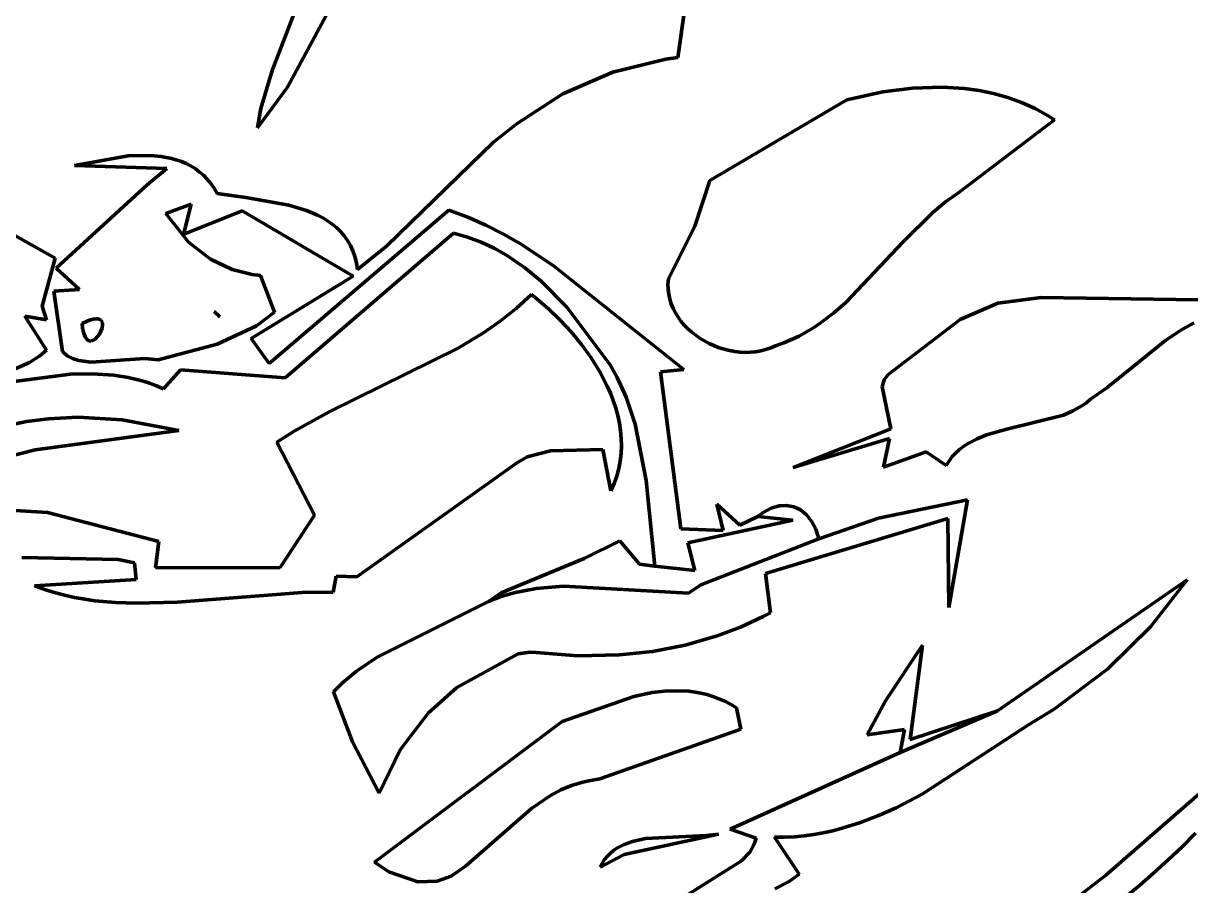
# Model space of a CAD drawing. Header units: millimetres. Extents: x 0 to 8.5, y 0 to 13.2.
# Drawn here: x 6.338 to 7.43, y 6.959 to 7.766 of the extents above; entities that cross this region are included whole.
import ezdxf

# ---------------------------------------------------------------- set-up
doc = ezdxf.new("R2010")
doc.units = ezdxf.units.MM
for name, color, linetype, lineweight in [('color#060606ff', 7, 'CONTINUOUS', 100), ('color#5c5c5cff', 7, 'CONTINUOUS', 100), ('color#aeaeaeff', 7, 'CONTINUOUS', 100), ('color#ffffffff', 7, 'CONTINUOUS', 100)]:
    doc.layers.add(name, color=color, linetype=linetype, lineweight=lineweight)

msp = doc.modelspace()

# ---------------------------------------------------------------- linework, layer by layer
at = {"layer": 'color#060606ff'}
for p, q in [((6.5709, 7.7221), (6.6127, 7.831)), ((6.6217, 7.7738), (6.5853, 7.7066)), ((6.9505, 7.7344), (6.9573, 7.7829)), ((6.8896, 7.7208), (6.9392, 7.7329)), ((6.9392, 7.7329), (6.9505, 7.7344)), ((6.5605, 7.6868), (6.5709, 7.7221)), ((6.8429, 7.7005), (6.8896, 7.7208)), ((6.5853, 7.7066), (6.5573, 7.6685)), ((6.8001, 7.6725), (6.8429, 7.7005)), ((7.1421, 7.7023), (7.1086, 7.6947)), ((7.1698, 7.7058), (7.1421, 7.7023)), ((7.1977, 7.7066), (7.1698, 7.7058)), ((7.2185, 7.7053), (7.1977, 7.7066)), ((7.2322, 7.7034), (7.2185, 7.7053)), ((7.2458, 7.7007), (7.2322, 7.7034)), ((7.259, 7.697), (7.2458, 7.7007)), ((7.272, 7.6923), (7.259, 7.697)), ((6.5573, 7.6685), (6.5605, 7.6868)), ((7.1086, 7.6947), (6.9803, 7.6193)), ((7.2846, 7.6867), (7.272, 7.6923)), ((7.2967, 7.6799), (7.2846, 7.6867)), ((7.2133, 7.6082), (7.3026, 7.6762)), ((7.3026, 7.6762), (7.2967, 7.6799)), ((6.778, 7.6552), (6.8001, 7.6725)), ((6.6781, 7.5578), (6.778, 7.6552)), ((6.3861, 7.6335), (6.4364, 7.6423)), ((6.4364, 7.6423), (6.4571, 7.6428)), ((6.4571, 7.6428), (6.4671, 7.6419)), ((6.4726, 7.6307), (6.3861, 7.6335)), ((6.4671, 7.6419), (6.4768, 7.64)), ((6.4768, 7.64), (6.4861, 7.6371)), ((6.4861, 7.6371), (6.4905, 7.6352)), ((6.4905, 7.6352), (6.4948, 7.6329)), ((6.4948, 7.6329), (6.499, 7.6304)), ((6.4541, 7.6152), (6.4726, 7.6307)), ((6.499, 7.6304), (6.5029, 7.6275)), ((6.5029, 7.6275), (6.5067, 7.6242)), ((6.5067, 7.6242), (6.5103, 7.6206)), ((6.5103, 7.6206), (6.5136, 7.6165)), ((6.369, 7.5374), (6.4541, 7.6152)), ((6.5136, 7.6165), (6.5168, 7.612)), ((6.5168, 7.612), (6.5197, 7.6071)), ((6.9803, 7.6193), (6.9663, 7.5765)), ((6.5197, 7.6071), (6.5464, 7.6034)), ((6.5464, 7.6034), (6.5867, 7.5963)), ((7.1888, 7.5893), (7.2007, 7.5992)), ((7.2007, 7.5992), (7.2133, 7.6082)), ((6.4952, 7.5971), (6.4717, 7.5885)), ((6.4717, 7.5885), (6.4929, 7.5616)), ((6.488, 7.5689), (6.4952, 7.5971)), ((6.543, 7.5909), (6.4894, 7.5695)), ((6.6467, 7.5297), (6.543, 7.5909)), ((6.7364, 7.5914), (6.5683, 7.4481)), ((6.5867, 7.5963), (6.6032, 7.5913)), ((6.6032, 7.5913), (6.6134, 7.5869)), ((6.7539, 7.5849), (6.7364, 7.5914)), ((7.1611, 7.5619), (7.1888, 7.5893)), ((6.6134, 7.5869), (6.6183, 7.5844)), ((6.6183, 7.5844), (6.6229, 7.5816)), ((6.6229, 7.5816), (6.6272, 7.5786)), ((6.6272, 7.5786), (6.6313, 7.5752)), ((6.7709, 7.5775), (6.7539, 7.5849)), ((6.7873, 7.5691), (6.7709, 7.5775)), ((6.3255, 7.5706), (6.368, 7.5467)), ((6.4894, 7.5695), (6.488, 7.5689)), ((6.5833, 7.4347), (6.7406, 7.57)), ((6.6313, 7.5752), (6.635, 7.5716)), ((6.635, 7.5716), (6.6384, 7.5676)), ((6.6384, 7.5676), (6.6415, 7.5633)), ((6.7406, 7.57), (6.7538, 7.5663)), ((6.7538, 7.5663), (6.7664, 7.5616)), ((6.8032, 7.56), (6.7873, 7.5691)), ((6.9663, 7.5765), (6.9416, 7.5272)), ((6.4929, 7.5616), (6.5135, 7.5456)), ((6.6415, 7.5633), (6.6442, 7.5586)), ((6.6442, 7.5586), (6.6465, 7.5536)), ((6.6507, 7.536), (6.6781, 7.5578)), ((6.7664, 7.5616), (6.7786, 7.5559)), ((6.7786, 7.5559), (6.7902, 7.5493)), ((6.8339, 7.5398), (6.8032, 7.56)), ((7.1076, 7.5053), (7.1611, 7.5619)), ((6.368, 7.5467), (6.3559, 7.5016)), ((6.5135, 7.5456), (6.5336, 7.536)), ((6.6465, 7.5536), (6.6484, 7.5481)), ((6.6484, 7.5481), (6.6498, 7.5422)), ((6.7902, 7.5493), (6.8069, 7.5379)), ((6.391, 7.5174), (6.369, 7.5374)), ((6.5336, 7.536), (6.5522, 7.5313)), ((6.6498, 7.5422), (6.6507, 7.536)), ((6.8069, 7.5379), (6.8225, 7.525)), ((6.9561, 7.4424), (6.8339, 7.5398)), ((6.5513, 7.4715), (6.6467, 7.5297)), ((6.5522, 7.5313), (6.5601, 7.5304)), ((6.5601, 7.5304), (6.5731, 7.4962)), ((6.8225, 7.525), (6.8465, 7.5008)), ((6.9416, 7.5272), (6.9412, 7.5223)), ((6.9412, 7.5223), (6.9414, 7.5176)), ((6.3669, 7.5159), (6.391, 7.5174)), ((6.3748, 7.4592), (6.3669, 7.5159)), ((6.8136, 7.5126), (6.8065, 7.506)), ((6.819, 7.5083), (6.8136, 7.5126)), ((6.9414, 7.5176), (6.9419, 7.5129)), ((6.9419, 7.5129), (6.9429, 7.5084)), ((6.3559, 7.5016), (6.3601, 7.4888)), ((6.8065, 7.506), (6.7993, 7.4996)), ((6.8299, 7.4989), (6.819, 7.5083)), ((6.8465, 7.5008), (6.8873, 7.4469)), ((6.9429, 7.5084), (6.9443, 7.5039)), ((6.9443, 7.5039), (6.9461, 7.4996)), ((7.096, 7.4952), (7.1076, 7.5053)), ((7.2496, 7.5045), (7.2144, 7.4892)), ((7.2904, 7.5099), (7.2496, 7.5045)), ((7.4875, 7.5069), (7.2904, 7.5099)), ((6.3601, 7.4888), (6.3397, 7.4923)), ((6.3397, 7.4923), (6.3599, 7.4606)), ((6.4037, 7.4896), (6.4008, 7.4888)), ((6.4062, 7.4899), (6.4037, 7.4896)), ((6.4082, 7.4898), (6.4062, 7.4899)), ((6.4098, 7.4893), (6.4082, 7.4898)), ((6.411, 7.4885), (6.4098, 7.4893)), ((6.5167, 7.4967), (6.5221, 7.4916)), ((6.5221, 7.4916), (6.5167, 7.4967)), ((6.5731, 7.4962), (6.5563, 7.4834)), ((6.7993, 7.4996), (6.7843, 7.4878)), ((6.8405, 7.4886), (6.8299, 7.4989)), ((6.9461, 7.4996), (6.9482, 7.4955)), ((6.9482, 7.4955), (6.9507, 7.4915)), ((6.9507, 7.4915), (6.9534, 7.4877)), ((7.0837, 7.4859), (7.096, 7.4952)), ((6.3973, 7.4874), (6.3934, 7.4855)), ((6.3934, 7.4855), (6.3938, 7.4811)), ((6.3938, 7.4811), (6.3945, 7.4775)), ((6.4008, 7.4888), (6.3973, 7.4874)), ((6.4096, 7.4756), (6.412, 7.481)), ((6.4118, 7.4874), (6.411, 7.4885)), ((6.4123, 7.486), (6.4118, 7.4874)), ((6.412, 7.481), (6.4124, 7.4844)), ((6.4124, 7.4844), (6.4123, 7.486)), ((6.5563, 7.4834), (6.5197, 7.4663)), ((6.7843, 7.4878), (6.7688, 7.4769)), ((6.8508, 7.4776), (6.8405, 7.4886)), ((6.9534, 7.4877), (6.9565, 7.484)), ((6.9565, 7.484), (6.9599, 7.4806)), ((6.9599, 7.4806), (6.9635, 7.4773)), ((7.0707, 7.4776), (7.0773, 7.4816)), ((7.0773, 7.4816), (7.0837, 7.4859)), ((7.2144, 7.4892), (7.1468, 7.4375)), ((7.4068, 7.47), (7.4224, 7.4803)), ((7.4224, 7.4803), (7.4332, 7.486)), ((6.3945, 7.4775), (6.3954, 7.4746)), ((6.3954, 7.4746), (6.3965, 7.4724)), ((6.3965, 7.4724), (6.3976, 7.4708)), ((6.3976, 7.4708), (6.3989, 7.4697)), ((6.3989, 7.4697), (6.4003, 7.4692)), ((6.4003, 7.4692), (6.4017, 7.4691)), ((6.4017, 7.4691), (6.4031, 7.4695)), ((6.4031, 7.4695), (6.4045, 7.4702)), ((6.4045, 7.4702), (6.4059, 7.4712)), ((6.4059, 7.4712), (6.4096, 7.4756)), ((6.5683, 7.4481), (6.5513, 7.4715)), ((6.7688, 7.4769), (6.7445, 7.462)), ((6.8604, 7.4658), (6.8508, 7.4776)), ((6.9635, 7.4773), (6.9713, 7.4715)), ((6.9713, 7.4715), (6.9799, 7.4667)), ((7.0495, 7.4674), (7.0568, 7.4704)), ((7.0568, 7.4704), (7.0639, 7.4738)), ((7.0639, 7.4738), (7.0707, 7.4776)), ((7.3518, 7.4252), (7.4068, 7.47)), ((6.3599, 7.4606), (6.3539, 7.4553)), ((6.3793, 7.4554), (6.3748, 7.4592)), ((6.5197, 7.4663), (6.4644, 7.4515)), ((6.7445, 7.462), (6.625, 7.403)), ((6.8694, 7.4533), (6.8604, 7.4658)), ((6.9799, 7.4667), (6.9891, 7.4628)), ((6.9891, 7.4628), (6.9987, 7.4601)), ((6.9987, 7.4601), (7.0036, 7.4593)), ((7.0036, 7.4593), (7.0085, 7.4587)), ((7.0085, 7.4587), (7.0134, 7.4585)), ((7.0134, 7.4585), (7.0183, 7.4586)), ((7.0183, 7.4586), (7.0232, 7.459)), ((7.0232, 7.459), (7.028, 7.4599)), ((7.028, 7.4599), (7.0327, 7.4611)), ((7.0327, 7.4611), (7.0374, 7.4627)), ((7.0374, 7.4627), (7.0419, 7.4647)), ((7.0419, 7.4647), (7.0495, 7.4674)), ((6.3441, 7.4489), (6.3301, 7.4427)), ((6.3539, 7.4553), (6.3441, 7.4489)), ((6.3844, 7.4527), (6.3793, 7.4554)), ((6.3898, 7.4508), (6.3844, 7.4527)), ((6.4019, 7.4493), (6.3898, 7.4508)), ((6.4521, 7.4529), (6.4019, 7.4493)), ((6.4644, 7.4515), (6.4521, 7.4529)), ((6.8774, 7.4404), (6.8694, 7.4533)), ((6.8873, 7.4469), (6.8938, 7.4349)), ((6.2738, 7.4239), (6.3823, 7.4382)), ((6.3823, 7.4382), (6.4027, 7.4385)), ((6.4027, 7.4385), (6.4229, 7.4371)), ((6.4229, 7.4371), (6.4363, 7.4349)), ((6.4363, 7.4349), (6.4496, 7.4317)), ((6.4694, 7.4245), (6.4854, 7.4422)), ((6.4854, 7.4422), (6.5833, 7.4347)), ((6.8844, 7.427), (6.8774, 7.4404)), ((6.8938, 7.4349), (6.902, 7.4165)), ((6.9342, 7.4403), (6.9561, 7.4424)), ((6.9531, 7.2935), (6.9342, 7.4403)), ((7.1468, 7.4375), (7.1435, 7.4328)), ((6.4496, 7.4317), (6.4562, 7.4296)), ((6.4562, 7.4296), (6.4628, 7.4273)), ((6.4628, 7.4273), (6.4694, 7.4245)), ((6.8874, 7.4202), (6.8844, 7.427)), ((7.1435, 7.4328), (7.1414, 7.4262)), ((7.1414, 7.4262), (7.1498, 7.387)), ((7.3364, 7.4146), (7.3518, 7.4252)), ((6.8901, 7.4133), (6.8874, 7.4202)), ((6.8924, 7.4063), (6.8901, 7.4133)), ((6.902, 7.4165), (6.9104, 7.3912)), ((7.3325, 7.4114), (7.3364, 7.4146)), ((6.625, 7.403), (6.5916, 7.3846)), ((6.8943, 7.3993), (6.8924, 7.4063)), ((7.311, 7.3998), (7.32, 7.4037)), ((7.32, 7.4037), (7.3284, 7.4086)), ((7.3284, 7.4086), (7.3325, 7.4114)), ((6.3413, 7.3937), (6.3211, 7.3893)), ((6.3617, 7.3964), (6.3413, 7.3937)), ((6.3893, 7.3977), (6.3617, 7.3964)), ((6.4306, 7.3953), (6.3893, 7.3977)), ((6.4839, 7.3854), (6.4306, 7.3953)), ((6.8959, 7.3922), (6.8943, 7.3993)), ((6.8969, 7.3851), (6.8959, 7.3922)), ((6.9104, 7.3912), (6.9209, 7.3386)), ((7.258, 7.3866), (7.311, 7.3998)), ((6.3493, 7.3674), (6.4839, 7.3854)), ((6.5916, 7.3846), (6.5755, 7.3745)), ((6.8976, 7.378), (6.8969, 7.3851)), ((7.1498, 7.387), (7.0582, 7.3508)), ((7.2303, 7.3777), (7.2392, 7.3812)), ((7.2392, 7.3812), (7.258, 7.3866)), ((6.5755, 7.3745), (6.6105, 7.3061)), ((6.8974, 7.3638), (6.8978, 7.3709)), ((6.8978, 7.3709), (6.8976, 7.378)), ((7.0582, 7.3508), (7.1483, 7.378)), ((7.1483, 7.378), (7.1428, 7.351)), ((7.214, 7.3677), (7.2179, 7.3706)), ((7.2179, 7.3706), (7.2219, 7.3732)), ((7.2219, 7.3732), (7.2303, 7.3777)), ((6.3083, 7.3569), (6.3493, 7.3674)), ((6.7997, 7.3548), (6.8096, 7.3607)), ((6.8096, 7.3607), (6.8313, 7.3662)), ((6.8313, 7.3662), (6.8802, 7.3675)), ((6.8802, 7.3675), (6.8877, 7.3288)), ((6.8966, 7.3567), (6.8974, 7.3638)), ((7.1428, 7.351), (7.1828, 7.3655)), ((7.1828, 7.3655), (7.2014, 7.3525)), ((7.2014, 7.3525), (7.2069, 7.361)), ((7.2069, 7.361), (7.2104, 7.3645)), ((7.2104, 7.3645), (7.214, 7.3677)), ((6.6502, 7.2483), (6.7997, 7.3548)), ((6.8933, 7.3427), (6.8952, 7.3497)), ((6.8952, 7.3497), (6.8966, 7.3567)), ((6.8908, 7.3357), (6.8933, 7.3427)), ((6.9209, 7.3386), (6.9288, 7.2583)), ((6.8877, 7.3288), (6.8908, 7.3357)), ((7.0085, 7.2969), (6.987, 7.3165)), ((6.987, 7.3165), (6.9928, 7.2917)), ((7.0451, 7.3149), (7.0377, 7.3127)), ((7.0522, 7.3153), (7.0451, 7.3149)), ((7.0589, 7.314), (7.0522, 7.3153)), ((7.2215, 7.3204), (7.1382, 7.3032)), ((7.2038, 7.2196), (7.2215, 7.3204)), ((6.3608, 7.3085), (6.2825, 7.3136)), ((6.4652, 7.2814), (6.3608, 7.3085)), ((6.6105, 7.3061), (6.5784, 7.2573)), ((7.0252, 7.305), (7.0085, 7.2969)), ((7.0302, 7.3087), (7.0252, 7.305)), ((7.0377, 7.3127), (7.0302, 7.3087)), ((7.0652, 7.3111), (7.0589, 7.314)), ((7.0707, 7.3066), (7.0652, 7.3111)), ((7.0755, 7.3005), (7.0707, 7.3066)), ((6.9928, 7.2917), (6.9531, 7.2935)), ((7.0323, 7.2515), (7.2031, 7.3029)), ((7.0794, 7.293), (7.0755, 7.3005)), ((7.0823, 7.2839), (7.0794, 7.293)), ((7.1382, 7.3032), (7.0823, 7.2839)), ((7.2031, 7.3029), (7.2038, 7.2196)), ((6.8963, 7.2822), (6.8627, 7.2656)), ((6.9147, 7.2602), (6.8963, 7.2822)), ((6.4619, 7.2568), (6.4652, 7.2814)), ((6.337, 7.2664), (6.4269, 7.2648)), ((6.4269, 7.2648), (6.4424, 7.2616)), ((6.4424, 7.2616), (6.4439, 7.2461)), ((6.8627, 7.2656), (6.7852, 7.2335)), ((6.9288, 7.2583), (6.9147, 7.2602)), ((6.5784, 7.2573), (6.4619, 7.2568)), ((7.0371, 7.2149), (7.0323, 7.2515)), ((6.4439, 7.2461), (6.3489, 7.2399)), ((6.3489, 7.2399), (6.3582, 7.2366)), ((6.6281, 7.2341), (6.6308, 7.2491)), ((6.6308, 7.2491), (6.6502, 7.2483)), ((7.4269, 7.2457), (7.2493, 7.1232)), ((7.3924, 7.2016), (7.4269, 7.2457)), ((6.3582, 7.2366), (6.3675, 7.2337)), ((6.3675, 7.2337), (6.3769, 7.2313)), ((6.3769, 7.2313), (6.3863, 7.2292)), ((6.3863, 7.2292), (6.3958, 7.2275)), ((6.3958, 7.2275), (6.4053, 7.2261)), ((6.4824, 7.2248), (6.5992, 7.2339)), ((6.5992, 7.2339), (6.6281, 7.2341)), ((6.7852, 7.2335), (6.7735, 7.2255)), ((6.4053, 7.2261), (6.4244, 7.2243)), ((6.4244, 7.2243), (6.4437, 7.2237)), ((6.4437, 7.2237), (6.4824, 7.2248)), ((6.7735, 7.2255), (6.6692, 7.1733)), ((7.0089, 7.2014), (7.0302, 7.2112)), ((7.0302, 7.2112), (7.0371, 7.2149)), ((6.9871, 7.1931), (7.0089, 7.2014)), ((7.3526, 7.1623), (7.3924, 7.2016)), ((6.9267, 7.1786), (6.9572, 7.1846)), ((6.9572, 7.1846), (6.9871, 7.1931)), ((7.1792, 7.1844), (7.1447, 7.1325)), ((7.1678, 7.0962), (7.1792, 7.1844)), ((6.6692, 7.1733), (6.65, 7.1603)), ((6.7438, 7.1449), (6.801, 7.1765)), ((6.801, 7.1765), (6.8122, 7.1779)), ((6.8122, 7.1779), (6.818, 7.1777)), ((6.818, 7.1777), (6.8568, 7.1746)), ((6.8568, 7.1746), (6.8958, 7.1753)), ((6.8958, 7.1753), (6.9267, 7.1786)), ((7.3023, 7.1245), (7.3526, 7.1623)), ((6.65, 7.1603), (6.6367, 7.1491)), ((6.6367, 7.1491), (6.6284, 7.1408)), ((6.6284, 7.1408), (6.6461, 7.094)), ((6.7169, 7.1208), (6.7438, 7.1449)), ((6.9264, 7.1401), (6.9092, 7.1365)), ((6.9379, 7.1414), (6.9264, 7.1401)), ((6.9494, 7.1419), (6.9379, 7.1414)), ((6.9608, 7.1413), (6.9494, 7.1419)), ((6.9665, 7.1406), (6.9608, 7.1413)), ((6.9721, 7.1396), (6.9665, 7.1406)), ((6.9092, 7.1365), (6.8424, 7.113)), ((6.9777, 7.1382), (6.9721, 7.1396)), ((6.9833, 7.1365), (6.9777, 7.1382)), ((6.9888, 7.1344), (6.9833, 7.1365)), ((6.9943, 7.132), (6.9888, 7.1344)), ((6.9998, 7.1292), (6.9943, 7.132)), ((7.0052, 7.1259), (6.9998, 7.1292)), ((7.1447, 7.1325), (7.1275, 7.1007)), ((6.6908, 7.0867), (6.7169, 7.1208)), ((7.0093, 7.106), (7.0052, 7.1259)), ((7.2493, 7.1232), (7.1678, 7.0962)), ((7.2784, 7.1099), (7.3023, 7.1245)), ((6.8424, 7.113), (6.6667, 6.9814)), ((7.179, 7.0451), (7.2784, 7.1099)), ((6.8775, 7.0595), (7.0093, 7.106)), ((7.1275, 7.1007), (7.1623, 7.1057)), ((7.1623, 7.1057), (7.1583, 7.0841)), ((6.6461, 7.094), (6.6712, 7.0459)), ((6.6712, 7.0459), (6.6908, 7.0867)), ((7.1583, 7.0841), (6.9994, 7.0124)), ((6.8409, 7.049), (6.851, 7.0532)), ((6.851, 7.0532), (6.8617, 7.0564)), ((6.8617, 7.0564), (6.8672, 7.0576)), ((6.8672, 7.0576), (6.8775, 7.0595)), ((7.4502, 7.0561), (7.3503, 6.9691)), ((6.8136, 7.0317), (6.8314, 7.0439)), ((6.8314, 7.0439), (6.8409, 7.049)), ((7.1547, 7.0324), (7.179, 7.0451)), ((6.7518, 6.9776), (6.8136, 7.0317)), ((7.1381, 7.025), (7.1547, 7.0324)), ((7.1213, 7.0185), (7.1381, 7.025)), ((6.9994, 7.0124), (7.0237, 7.0038)), ((7.0865, 7.0089), (7.0953, 7.0108)), ((7.0953, 7.0108), (7.1041, 7.0131)), ((7.1041, 7.0131), (7.1213, 7.0185)), ((6.9004, 6.9981), (6.8935, 6.9944)), ((6.9003, 6.9885), (6.9885, 7.0076)), ((6.908, 7.0008), (6.9004, 6.9981)), ((6.9203, 7.0035), (6.908, 7.0008)), ((6.977, 7.0063), (6.9203, 7.0035)), ((6.9885, 7.0076), (6.977, 7.0063)), ((7.0218, 6.9982), (7.0177, 6.9909)), ((7.0237, 7.0038), (7.0218, 6.9982)), ((7.041, 7.0047), (7.0503, 7.0048)), ((7.064, 6.9701), (7.041, 7.0047)), ((7.0503, 7.0048), (7.0595, 7.0052)), ((7.0595, 7.0052), (7.0686, 7.0061)), ((7.0686, 7.0061), (7.0776, 7.0073)), ((7.0776, 7.0073), (7.0865, 7.0089)), ((7.422, 6.9959), (7.4347, 7.0085)), ((6.8778, 6.9767), (6.9003, 6.9885)), ((6.8873, 6.9897), (6.8846, 6.987)), ((6.8903, 6.9922), (6.8873, 6.9897)), ((6.8935, 6.9944), (6.8903, 6.9922)), ((7.0177, 6.9909), (7.0101, 6.9826)), ((7.409, 6.9835), (7.422, 6.9959)), ((6.6667, 6.9814), (6.68, 6.9723)), ((6.7384, 6.9683), (6.7518, 6.9776)), ((6.8798, 6.9805), (6.8778, 6.9767)), ((6.882, 6.9839), (6.8798, 6.9805)), ((6.8846, 6.987), (6.882, 6.9839)), ((7.0101, 6.9826), (6.9603, 6.9514)), ((7.3957, 6.9715), (7.409, 6.9835)), ((6.68, 6.9723), (6.7073, 6.9629)), ((6.7255, 6.9637), (6.7384, 6.9683)), ((7.0545, 6.9632), (7.064, 6.9701)), ((7.3503, 6.9691), (7.2958, 6.9269)), ((7.3821, 6.9597), (7.3957, 6.9715)), ((6.7073, 6.9629), (6.7255, 6.9637)), ((7.0412, 6.9565), (7.0545, 6.9632)), ((7.3683, 6.9482), (7.3821, 6.9597))]:
    msp.add_line(p, q, dxfattribs=at)
at = {"layer": 'color#5c5c5cff'}
for p, q in [((6.4008, 7.4888), (6.4037, 7.4896)), ((6.4037, 7.4896), (6.4062, 7.4899)), ((6.4062, 7.4899), (6.4082, 7.4898)), ((6.4082, 7.4898), (6.4098, 7.4893)), ((6.4098, 7.4893), (6.411, 7.4885)), ((6.5167, 7.4967), (6.5221, 7.4916)), ((6.5221, 7.4916), (6.5167, 7.4967)), ((6.3934, 7.4855), (6.3973, 7.4874)), ((6.3938, 7.4811), (6.3934, 7.4855)), ((6.3945, 7.4775), (6.3938, 7.4811)), ((6.3973, 7.4874), (6.4008, 7.4888)), ((6.412, 7.481), (6.4096, 7.4756)), ((6.411, 7.4885), (6.4118, 7.4874)), ((6.4118, 7.4874), (6.4123, 7.486)), ((6.4124, 7.4844), (6.412, 7.481)), ((6.4123, 7.486), (6.4124, 7.4844)), ((6.3954, 7.4746), (6.3945, 7.4775)), ((6.3965, 7.4724), (6.3954, 7.4746)), ((6.3976, 7.4708), (6.3965, 7.4724)), ((6.3989, 7.4697), (6.3976, 7.4708)), ((6.4003, 7.4692), (6.3989, 7.4697)), ((6.4017, 7.4691), (6.4003, 7.4692)), ((6.4031, 7.4695), (6.4017, 7.4691)), ((6.4045, 7.4702), (6.4031, 7.4695)), ((6.4059, 7.4712), (6.4045, 7.4702)), ((6.4096, 7.4756), (6.4059, 7.4712)), ((7.0377, 7.3127), (7.0451, 7.3149)), ((7.0451, 7.3149), (7.0522, 7.3153)), ((7.0522, 7.3153), (7.0589, 7.314)), ((7.0252, 7.305), (7.0302, 7.3087)), ((7.0581, 7.3014), (7.0252, 7.305)), ((7.0302, 7.3087), (7.0377, 7.3127)), ((7.0589, 7.314), (7.0652, 7.3111)), ((7.0652, 7.3111), (7.0707, 7.3066)), ((7.0707, 7.3066), (7.0755, 7.3005)), ((6.9598, 7.2802), (7.0581, 7.3014)), ((7.0755, 7.3005), (7.0794, 7.293)), ((7.0794, 7.293), (7.0823, 7.2839)), ((6.8627, 7.2656), (6.8963, 7.2822)), ((6.8963, 7.2822), (6.9147, 7.2602)), ((7.0823, 7.2839), (6.9719, 7.241)), ((6.9662, 7.2544), (6.9598, 7.2802)), ((6.7852, 7.2335), (6.8627, 7.2656)), ((6.9147, 7.2602), (6.9288, 7.2583)), ((6.9288, 7.2583), (6.9662, 7.2544)), ((6.8435, 7.2398), (6.8178, 7.2375)), ((6.9605, 7.2331), (6.8435, 7.2398)), ((6.9719, 7.241), (6.9605, 7.2331)), ((6.7735, 7.2255), (6.7852, 7.2335)), ((6.786, 7.2302), (6.7735, 7.2255)), ((6.7987, 7.2338), (6.786, 7.2302)), ((6.8178, 7.2375), (6.7987, 7.2338))]:
    msp.add_line(p, q, dxfattribs=at)
at = {"layer": 'color#aeaeaeff'}
for p, q in [((7.1447, 7.1325), (7.1792, 7.1844)), ((7.1792, 7.1844), (7.1678, 7.0962)), ((7.1275, 7.1007), (7.1447, 7.1325)), ((7.2493, 7.1232), (7.1583, 7.0841)), ((7.1678, 7.0962), (7.2493, 7.1232)), ((7.1623, 7.1057), (7.1275, 7.1007)), ((7.1583, 7.0841), (7.1623, 7.1057))]:
    msp.add_line(p, q, dxfattribs=at)
at = {"layer": 'color#ffffffff'}
for p, q in [((6.6127, 7.831), (6.5709, 7.7221)), ((6.5853, 7.7066), (6.6217, 7.7738)), ((6.9573, 7.7829), (6.9505, 7.7344)), ((6.9392, 7.7329), (6.8896, 7.7208)), ((6.9505, 7.7344), (6.9392, 7.7329)), ((6.5709, 7.7221), (6.5605, 7.6868)), ((6.8896, 7.7208), (6.8429, 7.7005)), ((6.5573, 7.6685), (6.5853, 7.7066)), ((6.8429, 7.7005), (6.8001, 7.6725)), ((7.1086, 7.6947), (7.1421, 7.7023)), ((7.1421, 7.7023), (7.1698, 7.7058)), ((7.1698, 7.7058), (7.1977, 7.7066)), ((7.1977, 7.7066), (7.2185, 7.7053)), ((7.2185, 7.7053), (7.2322, 7.7034)), ((7.2322, 7.7034), (7.2458, 7.7007)), ((7.2458, 7.7007), (7.259, 7.697)), ((7.259, 7.697), (7.272, 7.6923)), ((6.5605, 7.6868), (6.5573, 7.6685)), ((6.9803, 7.6193), (7.1086, 7.6947)), ((7.272, 7.6923), (7.2846, 7.6867)), ((7.2846, 7.6867), (7.2967, 7.6799)), ((7.3026, 7.6762), (7.2133, 7.6082)), ((7.2967, 7.6799), (7.3026, 7.6762)), ((6.8001, 7.6725), (6.778, 7.6552)), ((6.778, 7.6552), (6.6781, 7.5578)), ((6.4364, 7.6423), (6.3861, 7.6335)), ((6.4571, 7.6428), (6.4364, 7.6423)), ((6.4671, 7.6419), (6.4571, 7.6428)), ((6.3861, 7.6335), (6.4726, 7.6307)), ((6.4768, 7.64), (6.4671, 7.6419)), ((6.4861, 7.6371), (6.4768, 7.64)), ((6.4905, 7.6352), (6.4861, 7.6371)), ((6.4948, 7.6329), (6.4905, 7.6352)), ((6.499, 7.6304), (6.4948, 7.6329)), ((6.4726, 7.6307), (6.4541, 7.6152)), ((6.5029, 7.6275), (6.499, 7.6304)), ((6.5067, 7.6242), (6.5029, 7.6275)), ((6.5103, 7.6206), (6.5067, 7.6242)), ((6.5136, 7.6165), (6.5103, 7.6206)), ((6.4541, 7.6152), (6.369, 7.5374)), ((6.5168, 7.612), (6.5136, 7.6165)), ((6.5197, 7.6071), (6.5168, 7.612)), ((6.9663, 7.5765), (6.9803, 7.6193)), ((6.5464, 7.6034), (6.5197, 7.6071)), ((6.5867, 7.5963), (6.5464, 7.6034)), ((7.2007, 7.5992), (7.1888, 7.5893)), ((7.2133, 7.6082), (7.2007, 7.5992)), ((6.4717, 7.5885), (6.4952, 7.5971)), ((6.4929, 7.5616), (6.4717, 7.5885)), ((6.4952, 7.5971), (6.488, 7.5689)), ((6.4894, 7.5695), (6.543, 7.5909)), ((6.543, 7.5909), (6.6467, 7.5297)), ((6.5683, 7.4481), (6.7364, 7.5914)), ((6.6032, 7.5913), (6.5867, 7.5963)), ((6.6134, 7.5869), (6.6032, 7.5913)), ((6.7364, 7.5914), (6.7539, 7.5849)), ((7.1888, 7.5893), (7.1611, 7.5619)), ((6.6183, 7.5844), (6.6134, 7.5869)), ((6.6229, 7.5816), (6.6183, 7.5844)), ((6.6272, 7.5786), (6.6229, 7.5816)), ((6.6313, 7.5752), (6.6272, 7.5786)), ((6.7539, 7.5849), (6.7709, 7.5775)), ((6.7709, 7.5775), (6.7873, 7.5691)), ((6.368, 7.5467), (6.3255, 7.5706)), ((6.488, 7.5689), (6.4894, 7.5695)), ((6.7406, 7.57), (6.5833, 7.4347)), ((6.635, 7.5716), (6.6313, 7.5752)), ((6.6384, 7.5676), (6.635, 7.5716)), ((6.6415, 7.5633), (6.6384, 7.5676)), ((6.7538, 7.5663), (6.7406, 7.57)), ((6.7664, 7.5616), (6.7538, 7.5663)), ((6.7873, 7.5691), (6.8032, 7.56)), ((6.9416, 7.5272), (6.9663, 7.5765)), ((6.5135, 7.5456), (6.4929, 7.5616)), ((6.6442, 7.5586), (6.6415, 7.5633)), ((6.6465, 7.5536), (6.6442, 7.5586)), ((6.6781, 7.5578), (6.6507, 7.536)), ((6.7786, 7.5559), (6.7664, 7.5616)), ((6.7902, 7.5493), (6.7786, 7.5559)), ((6.8032, 7.56), (6.8339, 7.5398)), ((7.1611, 7.5619), (7.1076, 7.5053)), ((6.3559, 7.5016), (6.368, 7.5467)), ((6.5336, 7.536), (6.5135, 7.5456)), ((6.6484, 7.5481), (6.6465, 7.5536)), ((6.6498, 7.5422), (6.6484, 7.5481)), ((6.8069, 7.5379), (6.7902, 7.5493)), ((6.369, 7.5374), (6.391, 7.5174)), ((6.5522, 7.5313), (6.5336, 7.536)), ((6.6507, 7.536), (6.6498, 7.5422)), ((6.8225, 7.525), (6.8069, 7.5379)), ((6.8339, 7.5398), (6.9561, 7.4424)), ((6.6467, 7.5297), (6.5513, 7.4715)), ((6.5601, 7.5304), (6.5522, 7.5313)), ((6.5731, 7.4962), (6.5601, 7.5304)), ((6.8465, 7.5008), (6.8225, 7.525)), ((6.9412, 7.5223), (6.9416, 7.5272)), ((6.9414, 7.5176), (6.9412, 7.5223)), ((6.391, 7.5174), (6.3669, 7.5159)), ((6.3669, 7.5159), (6.3748, 7.4592)), ((6.8065, 7.506), (6.8136, 7.5126)), ((6.8136, 7.5126), (6.819, 7.5083)), ((6.9419, 7.5129), (6.9414, 7.5176)), ((6.9429, 7.5084), (6.9419, 7.5129)), ((6.3601, 7.4888), (6.3559, 7.5016)), ((6.7993, 7.4996), (6.8065, 7.506)), ((6.819, 7.5083), (6.8299, 7.4989)), ((6.8873, 7.4469), (6.8465, 7.5008)), ((6.9443, 7.5039), (6.9429, 7.5084)), ((6.9461, 7.4996), (6.9443, 7.5039)), ((7.1076, 7.5053), (7.096, 7.4952)), ((7.2144, 7.4892), (7.2496, 7.5045)), ((7.2496, 7.5045), (7.2904, 7.5099)), ((7.2904, 7.5099), (7.4875, 7.5069)), ((6.3599, 7.4606), (6.3397, 7.4923)), ((6.3397, 7.4923), (6.3601, 7.4888)), ((6.5563, 7.4834), (6.5731, 7.4962)), ((6.7843, 7.4878), (6.7993, 7.4996)), ((6.8299, 7.4989), (6.8405, 7.4886)), ((6.9482, 7.4955), (6.9461, 7.4996)), ((6.9507, 7.4915), (6.9482, 7.4955)), ((6.9534, 7.4877), (6.9507, 7.4915)), ((7.096, 7.4952), (7.0837, 7.4859)), ((6.5197, 7.4663), (6.5563, 7.4834)), ((6.7688, 7.4769), (6.7843, 7.4878)), ((6.8405, 7.4886), (6.8508, 7.4776)), ((6.9565, 7.484), (6.9534, 7.4877)), ((6.9599, 7.4806), (6.9565, 7.484)), ((6.9635, 7.4773), (6.9599, 7.4806)), ((7.0773, 7.4816), (7.0707, 7.4776)), ((7.0837, 7.4859), (7.0773, 7.4816)), ((7.1468, 7.4375), (7.2144, 7.4892)), ((7.4224, 7.4803), (7.4068, 7.47)), ((7.4332, 7.486), (7.4224, 7.4803)), ((6.5513, 7.4715), (6.5683, 7.4481)), ((6.7445, 7.462), (6.7688, 7.4769)), ((6.8508, 7.4776), (6.8604, 7.4658)), ((6.9713, 7.4715), (6.9635, 7.4773)), ((6.9799, 7.4667), (6.9713, 7.4715)), ((7.0568, 7.4704), (7.0495, 7.4674)), ((7.0639, 7.4738), (7.0568, 7.4704)), ((7.0707, 7.4776), (7.0639, 7.4738)), ((7.4068, 7.47), (7.3518, 7.4252)), ((6.3539, 7.4553), (6.3599, 7.4606)), ((6.3748, 7.4592), (6.3793, 7.4554)), ((6.4644, 7.4515), (6.5197, 7.4663)), ((6.625, 7.403), (6.7445, 7.462)), ((6.8604, 7.4658), (6.8694, 7.4533)), ((6.9891, 7.4628), (6.9799, 7.4667)), ((6.9987, 7.4601), (6.9891, 7.4628)), ((7.0036, 7.4593), (6.9987, 7.4601)), ((7.0085, 7.4587), (7.0036, 7.4593)), ((7.0134, 7.4585), (7.0085, 7.4587)), ((7.0183, 7.4586), (7.0134, 7.4585)), ((7.0232, 7.459), (7.0183, 7.4586)), ((7.028, 7.4599), (7.0232, 7.459)), ((7.0327, 7.4611), (7.028, 7.4599)), ((7.0374, 7.4627), (7.0327, 7.4611)), ((7.0419, 7.4647), (7.0374, 7.4627)), ((7.0495, 7.4674), (7.0419, 7.4647)), ((6.3301, 7.4427), (6.3441, 7.4489)), ((6.3441, 7.4489), (6.3539, 7.4553)), ((6.3793, 7.4554), (6.3844, 7.4527)), ((6.3844, 7.4527), (6.3898, 7.4508)), ((6.3898, 7.4508), (6.4019, 7.4493)), ((6.4019, 7.4493), (6.4521, 7.4529)), ((6.4521, 7.4529), (6.4644, 7.4515)), ((6.8694, 7.4533), (6.8774, 7.4404)), ((6.8938, 7.4349), (6.8873, 7.4469)), ((6.3823, 7.4382), (6.2738, 7.4239)), ((6.4027, 7.4385), (6.3823, 7.4382)), ((6.4229, 7.4371), (6.4027, 7.4385)), ((6.4363, 7.4349), (6.4229, 7.4371)), ((6.4496, 7.4317), (6.4363, 7.4349)), ((6.4854, 7.4422), (6.4694, 7.4245)), ((6.5833, 7.4347), (6.4854, 7.4422)), ((6.8774, 7.4404), (6.8844, 7.427)), ((6.902, 7.4165), (6.8938, 7.4349)), ((6.9561, 7.4424), (6.9342, 7.4403)), ((6.9342, 7.4403), (6.9531, 7.2935)), ((7.1435, 7.4328), (7.1468, 7.4375)), ((6.4562, 7.4296), (6.4496, 7.4317)), ((6.4628, 7.4273), (6.4562, 7.4296)), ((6.4694, 7.4245), (6.4628, 7.4273)), ((6.8844, 7.427), (6.8874, 7.4202)), ((7.1414, 7.4262), (7.1435, 7.4328)), ((7.1498, 7.387), (7.1414, 7.4262)), ((7.3518, 7.4252), (7.3364, 7.4146)), ((6.8874, 7.4202), (6.8901, 7.4133)), ((6.8901, 7.4133), (6.8924, 7.4063)), ((6.9104, 7.3912), (6.902, 7.4165)), ((7.3364, 7.4146), (7.3325, 7.4114)), ((6.5916, 7.3846), (6.625, 7.403)), ((6.8924, 7.4063), (6.8943, 7.3993)), ((7.32, 7.4037), (7.311, 7.3998)), ((7.3284, 7.4086), (7.32, 7.4037)), ((7.3325, 7.4114), (7.3284, 7.4086)), ((6.3211, 7.3893), (6.3413, 7.3937)), ((6.3413, 7.3937), (6.3617, 7.3964)), ((6.3617, 7.3964), (6.3893, 7.3977)), ((6.3893, 7.3977), (6.4306, 7.3953)), ((6.4306, 7.3953), (6.4839, 7.3854)), ((6.8943, 7.3993), (6.8959, 7.3922)), ((6.8959, 7.3922), (6.8969, 7.3851)), ((6.9209, 7.3386), (6.9104, 7.3912)), ((7.311, 7.3998), (7.258, 7.3866)), ((6.4839, 7.3854), (6.3493, 7.3674)), ((6.5755, 7.3745), (6.5916, 7.3846)), ((6.8969, 7.3851), (6.8976, 7.378)), ((7.0582, 7.3508), (7.1498, 7.387)), ((7.2392, 7.3812), (7.2303, 7.3777)), ((7.258, 7.3866), (7.2392, 7.3812)), ((6.6105, 7.3061), (6.5755, 7.3745)), ((6.8978, 7.3709), (6.8974, 7.3638)), ((6.8976, 7.378), (6.8978, 7.3709)), ((7.1483, 7.378), (7.0582, 7.3508)), ((7.1428, 7.351), (7.1483, 7.378)), ((7.2179, 7.3706), (7.214, 7.3677)), ((7.2219, 7.3732), (7.2179, 7.3706)), ((7.2303, 7.3777), (7.2219, 7.3732)), ((6.3493, 7.3674), (6.3083, 7.3569)), ((6.8096, 7.3607), (6.7997, 7.3548)), ((6.8313, 7.3662), (6.8096, 7.3607)), ((6.8802, 7.3675), (6.8313, 7.3662)), ((6.8877, 7.3288), (6.8802, 7.3675)), ((6.8974, 7.3638), (6.8966, 7.3567)), ((7.1828, 7.3655), (7.1428, 7.351)), ((7.2014, 7.3525), (7.1828, 7.3655)), ((7.2069, 7.361), (7.2014, 7.3525)), ((7.2104, 7.3645), (7.2069, 7.361)), ((7.214, 7.3677), (7.2104, 7.3645)), ((6.7997, 7.3548), (6.6502, 7.2483)), ((6.8952, 7.3497), (6.8933, 7.3427)), ((6.8966, 7.3567), (6.8952, 7.3497)), ((6.8933, 7.3427), (6.8908, 7.3357)), ((6.9288, 7.2583), (6.9209, 7.3386)), ((6.8908, 7.3357), (6.8877, 7.3288)), ((6.9928, 7.2917), (6.987, 7.3165)), ((6.987, 7.3165), (7.0085, 7.2969)), ((7.1382, 7.3032), (7.2215, 7.3204)), ((7.2215, 7.3204), (7.2038, 7.2196)), ((6.2825, 7.3136), (6.3608, 7.3085)), ((6.3608, 7.3085), (6.4652, 7.2814)), ((6.5784, 7.2573), (6.6105, 7.3061)), ((7.0085, 7.2969), (7.0252, 7.305)), ((7.0252, 7.305), (7.0581, 7.3014)), ((6.9531, 7.2935), (6.9928, 7.2917)), ((7.0581, 7.3014), (6.9598, 7.2802)), ((7.2031, 7.3029), (7.0323, 7.2515)), ((7.0823, 7.2839), (7.1382, 7.3032)), ((7.2038, 7.2196), (7.2031, 7.3029)), ((6.9719, 7.241), (7.0823, 7.2839)), ((6.4652, 7.2814), (6.4619, 7.2568)), ((6.9598, 7.2802), (6.9662, 7.2544)), ((6.4269, 7.2648), (6.337, 7.2664)), ((6.4424, 7.2616), (6.4269, 7.2648)), ((6.4439, 7.2461), (6.4424, 7.2616)), ((6.4619, 7.2568), (6.5784, 7.2573)), ((6.9662, 7.2544), (6.9288, 7.2583)), ((7.0323, 7.2515), (7.0371, 7.2149)), ((6.3489, 7.2399), (6.4439, 7.2461)), ((6.3582, 7.2366), (6.3489, 7.2399)), ((6.6308, 7.2491), (6.6281, 7.2341)), ((6.6502, 7.2483), (6.6308, 7.2491)), ((6.8178, 7.2375), (6.8435, 7.2398)), ((6.8435, 7.2398), (6.9605, 7.2331)), ((6.9605, 7.2331), (6.9719, 7.241)), ((7.2493, 7.1232), (7.4269, 7.2457)), ((7.4269, 7.2457), (7.3924, 7.2016)), ((6.3675, 7.2337), (6.3582, 7.2366)), ((6.3769, 7.2313), (6.3675, 7.2337)), ((6.3863, 7.2292), (6.3769, 7.2313)), ((6.3958, 7.2275), (6.3863, 7.2292)), ((6.4053, 7.2261), (6.3958, 7.2275)), ((6.5992, 7.2339), (6.4824, 7.2248)), ((6.6281, 7.2341), (6.5992, 7.2339)), ((6.7735, 7.2255), (6.786, 7.2302)), ((6.786, 7.2302), (6.7987, 7.2338)), ((6.7987, 7.2338), (6.8178, 7.2375)), ((6.4244, 7.2243), (6.4053, 7.2261)), ((6.4437, 7.2237), (6.4244, 7.2243)), ((6.4824, 7.2248), (6.4437, 7.2237)), ((6.6692, 7.1733), (6.7735, 7.2255)), ((7.0302, 7.2112), (7.0089, 7.2014)), ((7.0371, 7.2149), (7.0302, 7.2112)), ((7.0089, 7.2014), (6.9871, 7.1931)), ((7.3924, 7.2016), (7.3526, 7.1623)), ((6.9572, 7.1846), (6.9267, 7.1786)), ((6.9871, 7.1931), (6.9572, 7.1846)), ((6.65, 7.1603), (6.6692, 7.1733)), ((6.801, 7.1765), (6.7438, 7.1449)), ((6.8122, 7.1779), (6.801, 7.1765)), ((6.818, 7.1777), (6.8122, 7.1779)), ((6.8568, 7.1746), (6.818, 7.1777)), ((6.8958, 7.1753), (6.8568, 7.1746)), ((6.9267, 7.1786), (6.8958, 7.1753)), ((7.3526, 7.1623), (7.3023, 7.1245)), ((6.6367, 7.1491), (6.65, 7.1603)), ((6.6284, 7.1408), (6.6367, 7.1491)), ((6.6461, 7.094), (6.6284, 7.1408)), ((6.7438, 7.1449), (6.7169, 7.1208)), ((6.9092, 7.1365), (6.9264, 7.1401)), ((6.9264, 7.1401), (6.9379, 7.1414)), ((6.9379, 7.1414), (6.9494, 7.1419)), ((6.9494, 7.1419), (6.9608, 7.1413)), ((6.9608, 7.1413), (6.9665, 7.1406)), ((6.9665, 7.1406), (6.9721, 7.1396)), ((6.8424, 7.113), (6.9092, 7.1365)), ((6.9721, 7.1396), (6.9777, 7.1382)), ((6.9777, 7.1382), (6.9833, 7.1365)), ((6.9833, 7.1365), (6.9888, 7.1344)), ((6.9888, 7.1344), (6.9943, 7.132)), ((6.9943, 7.132), (6.9998, 7.1292)), ((6.9998, 7.1292), (7.0052, 7.1259)), ((6.7169, 7.1208), (6.6908, 7.0867)), ((7.0052, 7.1259), (7.0093, 7.106)), ((7.1583, 7.0841), (7.2493, 7.1232)), ((7.3023, 7.1245), (7.2784, 7.1099)), ((6.6667, 6.9814), (6.8424, 7.113)), ((7.2784, 7.1099), (7.179, 7.0451)), ((7.0093, 7.106), (6.8775, 7.0595)), ((6.6712, 7.0459), (6.6461, 7.094)), ((6.6908, 7.0867), (6.6712, 7.0459)), ((6.9994, 7.0124), (7.1583, 7.0841)), ((6.851, 7.0532), (6.8409, 7.049)), ((6.8617, 7.0564), (6.851, 7.0532)), ((6.8672, 7.0576), (6.8617, 7.0564)), ((6.8775, 7.0595), (6.8672, 7.0576)), ((7.3503, 6.9691), (7.4502, 7.0561)), ((6.8314, 7.0439), (6.8136, 7.0317)), ((6.8409, 7.049), (6.8314, 7.0439)), ((7.179, 7.0451), (7.1547, 7.0324)), ((6.8136, 7.0317), (6.7518, 6.9776)), ((7.1547, 7.0324), (7.1381, 7.025)), ((7.1381, 7.025), (7.1213, 7.0185)), ((7.0237, 7.0038), (6.9994, 7.0124)), ((7.0953, 7.0108), (7.0865, 7.0089)), ((7.1041, 7.0131), (7.0953, 7.0108)), ((7.1213, 7.0185), (7.1041, 7.0131)), ((6.8935, 6.9944), (6.9004, 6.9981)), ((6.9885, 7.0076), (6.9003, 6.9885)), ((6.9004, 6.9981), (6.908, 7.0008)), ((6.908, 7.0008), (6.9203, 7.0035)), ((6.9203, 7.0035), (6.977, 7.0063)), ((6.977, 7.0063), (6.9885, 7.0076)), ((7.0177, 6.9909), (7.0218, 6.9982)), ((7.0218, 6.9982), (7.0237, 7.0038)), ((7.0503, 7.0048), (7.041, 7.0047)), ((7.041, 7.0047), (7.064, 6.9701)), ((7.0595, 7.0052), (7.0503, 7.0048)), ((7.0686, 7.0061), (7.0595, 7.0052)), ((7.0776, 7.0073), (7.0686, 7.0061)), ((7.0865, 7.0089), (7.0776, 7.0073)), ((7.4347, 7.0085), (7.422, 6.9959)), ((6.9003, 6.9885), (6.8778, 6.9767)), ((6.8846, 6.987), (6.8873, 6.9897)), ((6.8873, 6.9897), (6.8903, 6.9922)), ((6.8903, 6.9922), (6.8935, 6.9944)), ((7.0101, 6.9826), (7.0177, 6.9909)), ((7.422, 6.9959), (7.409, 6.9835)), ((6.68, 6.9723), (6.6667, 6.9814)), ((6.7518, 6.9776), (6.7384, 6.9683)), ((6.8778, 6.9767), (6.8798, 6.9805)), ((6.8798, 6.9805), (6.882, 6.9839)), ((6.882, 6.9839), (6.8846, 6.987)), ((6.9603, 6.9514), (7.0101, 6.9826)), ((7.409, 6.9835), (7.3957, 6.9715)), ((6.7073, 6.9629), (6.68, 6.9723)), ((6.7384, 6.9683), (6.7255, 6.9637)), ((7.064, 6.9701), (7.0545, 6.9632)), ((7.2958, 6.9269), (7.3503, 6.9691)), ((7.3957, 6.9715), (7.3821, 6.9597)), ((6.7255, 6.9637), (6.7073, 6.9629)), ((7.0545, 6.9632), (7.0412, 6.9565)), ((7.3821, 6.9597), (7.3683, 6.9482))]:
    msp.add_line(p, q, dxfattribs=at)

doc.saveas('drawing.dxf')
